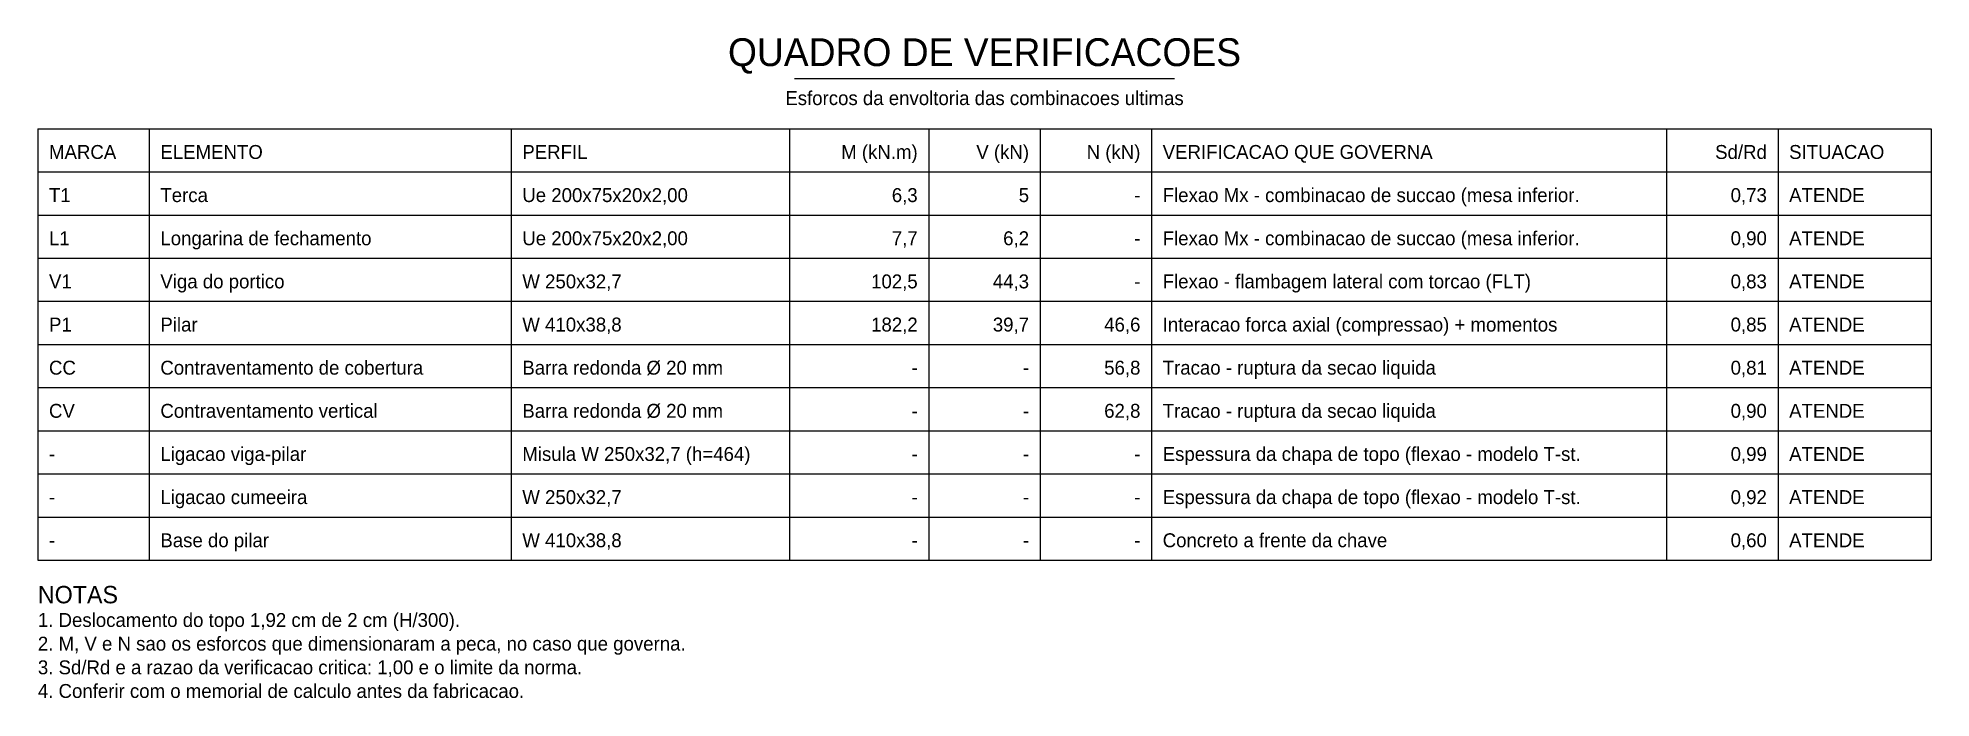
# Model space of a CAD drawing. Header units: millimetres. Extents: x 0 to 381, y -115 to 18.
import ezdxf
from ezdxf.enums import TextEntityAlignment as Align

# ---------------------------------------------------------------- set-up
doc = ezdxf.new("R2010")
doc.units = ezdxf.units.MM
for name, color, linetype in [('ACO', 7, 'CONTINUOUS'), ('ACO-FINO', 8, 'CONTINUOUS'), ('TEXTO', 7, 'CONTINUOUS')]:
    doc.layers.add(name, color=color, linetype=linetype)
doc.styles.get("Standard").update_dxf_attribs({"font": 'txt', "width": 0.85})

msp = doc.modelspace()

# ---------------------------------------------------------------- linework, layer by layer
at = {"layer": 'ACO'}
for p, q in [((0, 0), (380.8, 0)), ((0, -8.68), (380.8, -8.68))]:
    msp.add_line(p, q, dxfattribs=at)
at = {"layer": 'ACO-FINO'}
for p, q in [((0, 0), (0, -8.68)), ((22.4, 0), (22.4, -8.68)), ((95.2, 0), (95.2, -8.68)), ((151.2, 0), (151.2, -8.68)), ((179.2, 0), (179.2, -8.68)), ((201.6, 0), (201.6, -8.68)), ((224, 0), (224, -8.68)), ((327.6, 0), (327.6, -8.68)), ((350, 0), (350, -8.68)), ((380.8, 0), (380.8, -8.68)), ((0, -8.68), (0, -17.36)), ((22.4, -8.68), (22.4, -17.36)), ((95.2, -8.68), (95.2, -17.36)), ((151.2, -8.68), (151.2, -17.36)), ((179.2, -8.68), (179.2, -17.36)), ((201.6, -8.68), (201.6, -17.36)), ((224, -8.68), (224, -17.36)), ((327.6, -8.68), (327.6, -17.36)), ((350, -8.68), (350, -17.36)), ((380.8, -8.68), (380.8, -17.36)), ((0, -17.36), (380.8, -17.36)), ((0, -17.36), (0, -26.04)), ((22.4, -17.36), (22.4, -26.04)), ((95.2, -17.36), (95.2, -26.04)), ((151.2, -17.36), (151.2, -26.04)), ((179.2, -17.36), (179.2, -26.04)), ((201.6, -17.36), (201.6, -26.04)), ((224, -17.36), (224, -26.04)), ((327.6, -17.36), (327.6, -26.04)), ((350, -17.36), (350, -26.04)), ((380.8, -17.36), (380.8, -26.04)), ((0, -26.04), (380.8, -26.04)), ((0, -26.04), (0, -34.72)), ((22.4, -26.04), (22.4, -34.72)), ((95.2, -26.04), (95.2, -34.72)), ((151.2, -26.04), (151.2, -34.72)), ((179.2, -26.04), (179.2, -34.72)), ((201.6, -26.04), (201.6, -34.72)), ((224, -26.04), (224, -34.72)), ((327.6, -26.04), (327.6, -34.72)), ((350, -26.04), (350, -34.72)), ((380.8, -26.04), (380.8, -34.72)), ((0, -34.72), (380.8, -34.72)), ((0, -34.72), (0, -43.4)), ((22.4, -34.72), (22.4, -43.4)), ((95.2, -34.72), (95.2, -43.4)), ((151.2, -34.72), (151.2, -43.4)), ((179.2, -34.72), (179.2, -43.4)), ((201.6, -34.72), (201.6, -43.4)), ((224, -34.72), (224, -43.4)), ((327.6, -34.72), (327.6, -43.4)), ((350, -34.72), (350, -43.4)), ((380.8, -34.72), (380.8, -43.4)), ((0, -43.4), (380.8, -43.4)), ((0, -43.4), (0, -52.08)), ((22.4, -43.4), (22.4, -52.08)), ((95.2, -43.4), (95.2, -52.08)), ((151.2, -43.4), (151.2, -52.08)), ((179.2, -43.4), (179.2, -52.08)), ((201.6, -43.4), (201.6, -52.08)), ((224, -43.4), (224, -52.08)), ((327.6, -43.4), (327.6, -52.08)), ((350, -43.4), (350, -52.08)), ((380.8, -43.4), (380.8, -52.08)), ((0, -52.08), (380.8, -52.08)), ((0, -52.08), (0, -60.76)), ((22.4, -52.08), (22.4, -60.76)), ((95.2, -52.08), (95.2, -60.76)), ((151.2, -52.08), (151.2, -60.76)), ((179.2, -52.08), (179.2, -60.76)), ((201.6, -52.08), (201.6, -60.76)), ((224, -52.08), (224, -60.76)), ((327.6, -52.08), (327.6, -60.76)), ((350, -52.08), (350, -60.76)), ((380.8, -52.08), (380.8, -60.76)), ((0, -60.76), (380.8, -60.76)), ((0, -60.76), (0, -69.44)), ((22.4, -60.76), (22.4, -69.44)), ((95.2, -60.76), (95.2, -69.44)), ((151.2, -60.76), (151.2, -69.44)), ((179.2, -60.76), (179.2, -69.44)), ((201.6, -60.76), (201.6, -69.44)), ((224, -60.76), (224, -69.44)), ((327.6, -60.76), (327.6, -69.44)), ((350, -60.76), (350, -69.44)), ((380.8, -60.76), (380.8, -69.44)), ((0, -69.44), (380.8, -69.44)), ((0, -69.44), (0, -78.12)), ((22.4, -69.44), (22.4, -78.12)), ((95.2, -69.44), (95.2, -78.12)), ((151.2, -69.44), (151.2, -78.12)), ((179.2, -69.44), (179.2, -78.12)), ((201.6, -69.44), (201.6, -78.12)), ((224, -69.44), (224, -78.12)), ((327.6, -69.44), (327.6, -78.12)), ((350, -69.44), (350, -78.12)), ((380.8, -69.44), (380.8, -78.12)), ((0, -78.12), (380.8, -78.12)), ((0, -78.12), (0, -86.8)), ((22.4, -78.12), (22.4, -86.8)), ((95.2, -78.12), (95.2, -86.8)), ((151.2, -78.12), (151.2, -86.8)), ((179.2, -78.12), (179.2, -86.8)), ((201.6, -78.12), (201.6, -86.8)), ((224, -78.12), (224, -86.8)), ((327.6, -78.12), (327.6, -86.8)), ((350, -78.12), (350, -86.8)), ((380.8, -78.12), (380.8, -86.8)), ((0, -86.8), (380.8, -86.8))]:
    msp.add_line(p, q, dxfattribs=at)
at = {"layer": 'TEXTO'}
msp.add_line((152.208, 10.08), (228.592, 10.08), dxfattribs=at)

# ---------------------------------------------------------------- texts
for s, height, p in [('QUADRO DE VERIFICACOES', 5.6, (190.4, 12.6)), ('Esforcos da envoltoria das combinacoes ultimas', 2.8, (190.4, 4.76))]:
    msp.add_text(s, height=height, dxfattribs=at).set_placement(p, align=Align.CENTER)
for s, height, p in [('MARCA', 2.8, (2.24, -6.076)), ('ELEMENTO', 2.8, (24.64, -6.076)), ('PERFIL', 2.8, (97.44, -6.076)), ('VERIFICACAO QUE GOVERNA', 2.8, (226.24, -6.076)), ('SITUACAO', 2.8, (352.24, -6.076)), ('T1', 2.8, (2.24, -14.756)), ('Terca', 2.8, (24.64, -14.756)), ('Ue 200x75x20x2,00', 2.8, (97.44, -14.756)), ('Flexao Mx - combinacao de succao (mesa inferior.', 2.8, (226.24, -14.756)), ('ATENDE', 2.8, (352.24, -14.756)), ('L1', 2.8, (2.24, -23.436)), ('Longarina de fechamento', 2.8, (24.64, -23.436)), ('Ue 200x75x20x2,00', 2.8, (97.44, -23.436)), ('Flexao Mx - combinacao de succao (mesa inferior.', 2.8, (226.24, -23.436)), ('ATENDE', 2.8, (352.24, -23.436)), ('V1', 2.8, (2.24, -32.116)), ('Viga do portico', 2.8, (24.64, -32.116)), ('W 250x32,7', 2.8, (97.44, -32.116)), ('Flexao - flambagem lateral com torcao (FLT)', 2.8, (226.24, -32.116)), ('ATENDE', 2.8, (352.24, -32.116)), ('P1', 2.8, (2.24, -40.796)), ('Pilar', 2.8, (24.64, -40.796)), ('W 410x38,8', 2.8, (97.44, -40.796)), ('Interacao forca axial (compressao) + momentos', 2.8, (226.24, -40.796)), ('ATENDE', 2.8, (352.24, -40.796)), ('CC', 2.8, (2.24, -49.476)), ('Contraventamento de cobertura', 2.8, (24.64, -49.476)), ('Barra redonda %%c 20 mm', 2.8, (97.44, -49.476)), ('Tracao - ruptura da secao liquida', 2.8, (226.24, -49.476)), ('ATENDE', 2.8, (352.24, -49.476)), ('CV', 2.8, (2.24, -58.156)), ('Contraventamento vertical', 2.8, (24.64, -58.156)), ('Barra redonda %%c 20 mm', 2.8, (97.44, -58.156)), ('Tracao - ruptura da secao liquida', 2.8, (226.24, -58.156)), ('ATENDE', 2.8, (352.24, -58.156)), ('Ligacao viga-pilar', 2.8, (24.64, -66.836)), ('Misula W 250x32,7 (h=464)', 2.8, (97.44, -66.836)), ('Espessura da chapa de topo (flexao - modelo T-st.', 2.8, (226.24, -66.836)), ('ATENDE', 2.8, (352.24, -66.836)), ('-', 2.8, (2.24, -66.836)), ('-', 2.8, (2.24, -75.516)), ('Ligacao cumeeira', 2.8, (24.64, -75.516)), ('W 250x32,7', 2.8, (97.44, -75.516)), ('Espessura da chapa de topo (flexao - modelo T-st.', 2.8, (226.24, -75.516)), ('ATENDE', 2.8, (352.24, -75.516)), ('-', 2.8, (2.24, -84.196)), ('Base do pilar', 2.8, (24.64, -84.196)), ('W 410x38,8', 2.8, (97.44, -84.196)), ('Concreto a frente da chave', 2.8, (226.24, -84.196)), ('ATENDE', 2.8, (352.24, -84.196)), ('NOTAS', 3.5, (0, -95.48)), ('1. Deslocamento do topo 1,92 cm de 2 cm (H/300).', 2.8, (0, -100.24)), ('2. M, V e N sao os esforcos que dimensionaram a peca, no caso que governa.', 2.8, (0, -105)), ('3. Sd/Rd e a razao da verificacao critica: 1,00 e o limite da norma.', 2.8, (0, -109.76)), ('4. Conferir com o memorial de calculo antes da fabricacao.', 2.8, (0, -114.52))]:
    msp.add_text(s, height=height, dxfattribs=at).set_placement(p)
for s, p in [('M (kN.m)', (176.96, -6.076)), ('V (kN)', (199.36, -6.076)), ('N (kN)', (221.76, -6.076)), ('Sd/Rd', (347.76, -6.076)), ('6,3', (176.96, -14.756)), ('5', (199.36, -14.756)), ('-', (221.76, -14.756)), ('0,73', (347.76, -14.756)), ('7,7', (176.96, -23.436)), ('6,2', (199.36, -23.436)), ('-', (221.76, -23.436)), ('0,90', (347.76, -23.436)), ('102,5', (176.96, -32.116)), ('44,3', (199.36, -32.116)), ('0,83', (347.76, -32.116)), ('-', (221.76, -32.116)), ('182,2', (176.96, -40.796)), ('39,7', (199.36, -40.796)), ('46,6', (221.76, -40.796)), ('0,85', (347.76, -40.796)), ('-', (176.96, -49.476)), ('-', (199.36, -49.476)), ('56,8', (221.76, -49.476)), ('0,81', (347.76, -49.476)), ('-', (176.96, -58.156)), ('-', (199.36, -58.156)), ('62,8', (221.76, -58.156)), ('0,90', (347.76, -58.156)), ('0,99', (347.76, -66.836)), ('-', (176.96, -66.836)), ('-', (199.36, -66.836)), ('-', (221.76, -66.836)), ('-', (176.96, -75.516)), ('-', (199.36, -75.516)), ('-', (221.76, -75.516)), ('0,92', (347.76, -75.516)), ('-', (176.96, -84.196)), ('-', (199.36, -84.196)), ('-', (221.76, -84.196)), ('0,60', (347.76, -84.196))]:
    msp.add_text(s, height=2.8, dxfattribs=at).set_placement(p, align=Align.RIGHT)

doc.saveas('drawing.dxf')
